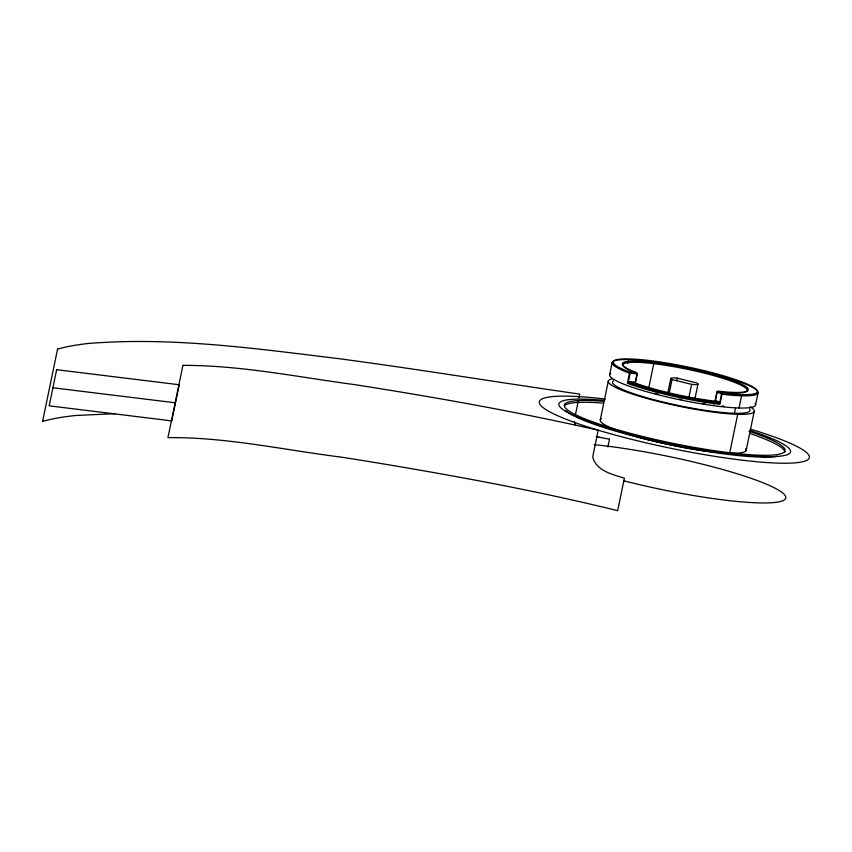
<?xml version="1.0" encoding="UTF-8"?>
<svg xmlns="http://www.w3.org/2000/svg" width="852" height="852" viewBox="0 0 852 852"><rect width="100%" height="100%" fill="white"/><g stroke="black" fill="none" stroke-linecap="round" stroke-linejoin="round"><path stroke-width="1.28" d="M42.6 421.357L57.563 349.075M575.27 415.616L578.146 401.697M578.934 397.905L579.722 394.114C498.963 382.516 418.438 369.235 337.552 358.5C255.099 348.532 171.816 336.71 88.629 343.473M600.277 419.908L608.328 381.025M607.891 447.002L609.51 439.195M627.924 363.282L628.435 360.833M648.723 388.043L653.772 363.676M667.861 392.825L670.822 378.512M669.065 393.848L672.026 379.534A13.888 1.906 11.7 0 1 677.202 378.128L696.776 382.953A13.888 1.906 11.7 0 1 691.611 384.358L672.026 379.534M676.68 380.737L677.212 378.139M688.917 397.373L691.611 384.358M695.03 398.289L697.99 383.975M713.88 404.21L714.413 401.622A1.874 1.555 -66.3 0 0 715.488 400.142L717.235 391.835A63.346 8.701 11.7 0 0 736.586 383.198A63.346 8.701 11.7 0 0 647.999 363.048A63.346 8.701 11.7 0 0 637.243 373.645L635.517 381.952A1.821 1.225 -84 0 0 635.784 383.783M734.456 413.273L735.51 408.214M729.653 453.189L737.704 414.317M739.014 407.991L741.538 395.797M746.182 450.303L754.222 411.431M755.532 405.105L758.067 392.91M609.638 374.699L612.183 362.43M76.062 415.499L115.169 413.657M52.909 387.777L175.491 402.815M598.924 437.257L596.283 436.607M574.365 421.389L574.887 423.572A11.055 9.968 -61.9 0 0 575.696 425.148A20.075 18.062 -64.6 0 0 575.867 425.446M609.51 439.142A143.243 128.418 -86 0 1 598.977 437.044M57.659 349.096A623.696 85.722 11.7 0 1 88.533 343.441M42.717 421.389A620.043 85.221 11.7 0 1 75.807 415.488M713.582 401.761A63.346 8.701 11.7 0 1 636.306 384.199M750.165 430.59A118.3 16.263 11.7 0 1 757.14 456.278A118.3 16.263 11.7 0 1 587.624 421.144A118.3 16.263 11.7 0 1 604.632 400.429M748.951 431.24A112.709 15.496 11.7 0 1 753.125 454.925A112.709 15.496 11.7 0 1 593.599 422.134A112.709 15.496 11.7 0 1 603.461 401.324M594.195 444.68A122.954 16.902 11.7 0 1 784.66 494.874A122.954 16.902 11.7 0 1 623.621 480.752M750.346 429.12A137.864 18.946 11.7 0 1 773.776 462.955A137.864 18.946 11.7 0 1 569.487 420.579A137.864 18.946 11.7 0 1 605.378 399.045M777.28 456.299A112.709 15.496 11.7 0 1 664.39 443.413A112.709 15.496 11.7 0 1 565.92 410.653M564.461 405.84A112.709 15.496 11.7 0 1 603.088 403.134M750.921 433.838A112.709 15.496 11.7 0 1 784.767 452.167M724.008 406.18A70.237 9.649 11.7 0 1 721.974 405.978M705.243 403.805A70.237 9.649 11.7 0 1 702.857 403.433M681.802 399.599A70.237 9.649 11.7 0 1 679.289 399.077M658.447 394.231A70.237 9.649 11.7 0 1 654.954 393.315M749.611 408.96A70.237 9.649 11.7 0 1 679.236 405.658A70.237 9.649 11.7 0 1 613.536 380.748M755.096 403.411A74.518 10.245 11.7 0 1 680.418 399.918A74.518 10.245 11.7 0 1 610.714 373.485M750.207 406.777A74.518 10.245 11.7 0 1 681.77 406.787A74.518 10.245 11.7 0 1 612.024 378.863M745.734 448.61A74.518 10.245 11.7 0 1 671.057 445.117A74.518 10.245 11.7 0 1 601.352 418.683M56.647 369.704L49.171 405.84L171.753 420.888L179.239 384.753L56.647 369.704M182.914 365.359L167.95 437.63C226.036 437.012 283.588 449.899 341.034 457.098A713.795 98.108 11.7 0 1 378.139 463.051C458.44 476.438 538.592 491.178 617.668 510.678L624.399 478.153C612.663 474.543 596.443 470.9 592.843 457.417A7.508 7.359 59.5 0 1 592.981 455.479L598.221 430.185C518.091 412.038 437.151 397.607 355.998 384.816C298.541 377.212 241.031 365.252 182.914 365.359M629.479 373.187L627.381 383.304A74.518 10.245 11.7 0 0 719.929 404.338L722.027 394.22A74.518 10.245 11.7 0 0 745.851 384.231A74.518 10.245 11.7 0 0 641.151 360.439A74.518 10.245 11.7 0 0 629.479 373.187M630.171 373.24L628.446 381.547L635.4 382.111L637.126 373.804L630.171 373.24M716.915 391.941L715.19 400.259L719.802 402.325L721.527 394.007L716.915 391.941M636.721 372.675L629.766 372.111A73.591 10.117 11.7 0 1 642.152 359.768A73.591 10.117 11.7 0 1 745.127 383.187A73.591 10.117 11.7 0 1 722.496 393.198L717.885 391.132A64.273 8.829 11.7 0 0 737.534 382.367A64.273 8.829 11.7 0 0 647.648 361.93A64.273 8.829 11.7 0 0 636.721 372.675M635.805 383.24L628.851 382.676A73.591 10.117 11.7 0 0 718.832 403.134L714.221 401.068A64.273 8.829 11.7 0 1 635.805 383.24"/></g></svg>
